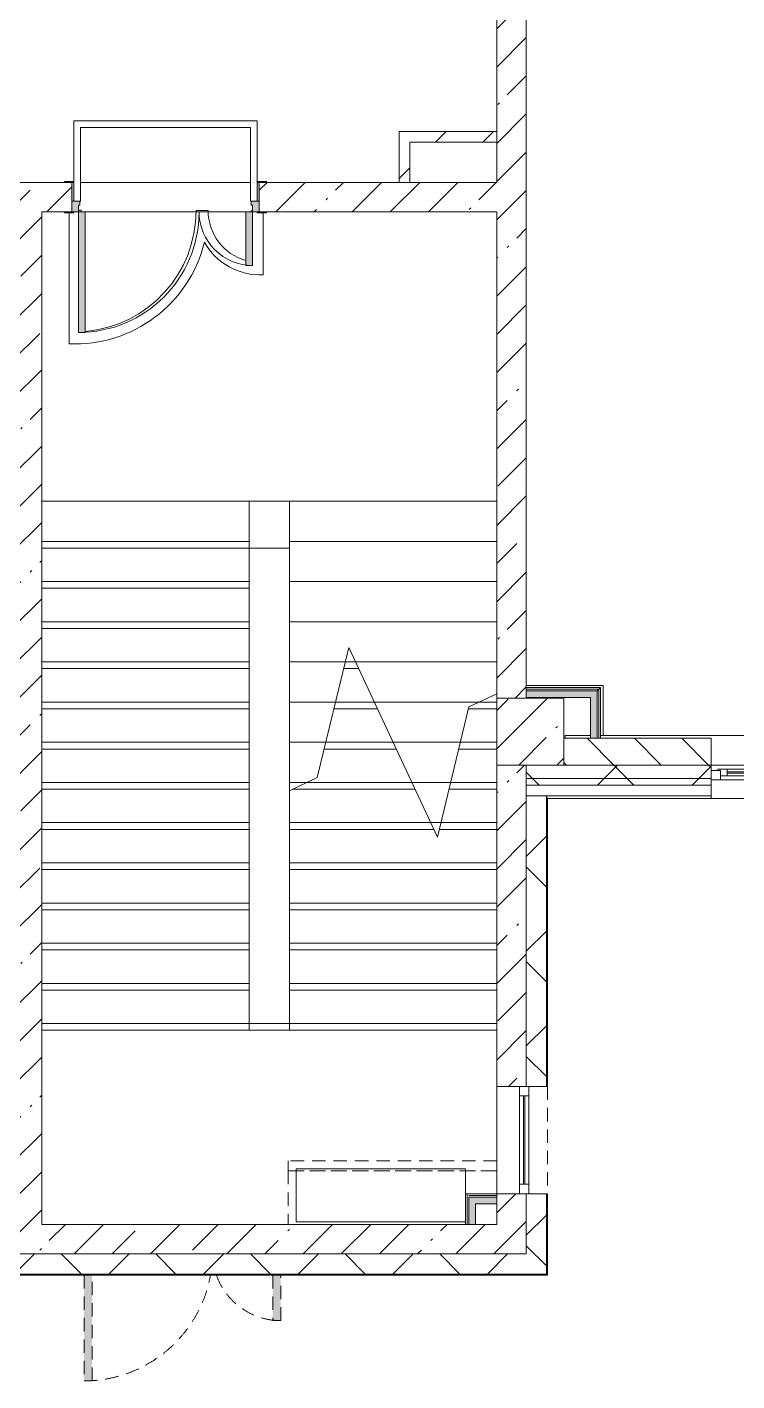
# Model space of a CAD drawing. Header units: millimetres. Extents: x 81663 to 277412, y -8553 to 29000.
# Drawn here: x 220198 to 225502, y -1048 to 9060 of the extents above; entities that cross this region are included whole.
import ezdxf

# ---------------------------------------------------------------- set-up
doc = ezdxf.new("R2010")
doc.units = ezdxf.units.MM
doc.linetypes.add('200_ШТРИХ__ш1_п0_6_', pattern=[160, 100, -60])
for name, color, linetype, lineweight in [('A-DETL-MBND', 7, '200_ШТРИХ__ш1_п0_6_', 9), ('A-GLAZ-2', 7, 'Continuous', 5), ('A-WALL', 7, 'Continuous', 9), ('A-WALL-4', 7, 'Continuous', 5), ('I-WALL-3', 7, 'Continuous', 5), ('S-COLS-1', 7, 'Continuous', 5), ('S-STRS-2', 7, 'Continuous', 5), ('S-STRS-MBND-1', 7, 'Continuous', 5)]:
    doc.layers.add(name, color=color, linetype=linetype, lineweight=lineweight)
for name, color, linetype, lineweight, true_color in [('A-DOOR-2', 7, 'Continuous', 5, 0xe2e2e2), ('A-DOOR-3', 7, 'Continuous', 5, 0xaaaaaa), ('A-DOOR-FRAM-1', 7, 'Continuous', 5, 0xe2e2e2), ('A-DOOR-FRAM-3', 7, 'Continuous', 5, 0xaaaaaa), ('A-FLOR-2', 7, 'Continuous', 5, 0xaaaaaa), ('I-WALL-1', 7, 'Continuous', 5, 0xe7e7e7), ('I-WALL-2', 7, 'Continuous', 9, 0xe7e7e7)]:
    doc.layers.add(name, color=color, linetype=linetype, lineweight=lineweight, true_color=true_color)
pattern_1 = [(45, (148228.23, 0), (-353.5534, 353.5534), []), (135, (148228.23, 0), (-353.5534, -353.5534), [])]
pattern_2 = [(45, (148228.23, 0), (-285.1231, 285.1231), []), (45, (148513.35, 0), (-285.1231, 285.1231), [504.031, -100.806, 16.764, -84.042])]
pattern_3 = [(45, (148228.23, 0), (-176.7767, 176.7767), [])]
pattern_4 = [(45, (148228.2, 0), (-530.33, 530.33), []), (135, (148228.2, 0), (-530.33, -530.33), [])]

# ---------------------------------------------------------------- blocks, each defined once
blk = doc.blocks.new('BSC_Колонна _Прямоугольная - 500х500-V17-2_5_3_птичка')
at = {"layer": 'S-COLS-1'}
h = blk.add_hatch(dxfattribs=at)
h.set_pattern_fill('FP_43', color=256, style=0, pattern_type=2)
h.set_pattern_definition([(45, (-75730, -3800), (-285.1231, 285.1231), []), (45, (-75444.88, -3800), (-285.1231, 285.1231), [504.031, -100.806, 16.764, -84.042])])
h.paths.add_polyline_path([(-250, -250), (250, -250), (250, 250), (-250, 250), (-250, -99)])
for p, q in [((250, 250), (-250, 250)), ((-250, 250), (-250, -250)), ((250, -250), (250, 250)), ((-250, -250), (250, -250))]:
    blk.add_line(p, q, dxfattribs=at)
blk = doc.blocks.new('110_Дверь_СКБ_2Ст - Д-1 Лестничная клетка EIS60-24319353-2_5_3_птичка')
at = {"layer": 'A-DOOR-2'}
for points in [[(612.5, 1010), (612.5, 110), (662.5, 110), (662.5, 1010)], [(-587.5, 510), (-637.5, 510), (-637.5, 110), (-587.5, 110)], [(712.5, 30), (697.5, 30), (697.5, -110), (712.5, -110)]]:
    blk.add_hatch(color=256, dxfattribs=at).paths.add_polyline_path(points)
h = blk.add_hatch(color=256, dxfattribs=at)
h.paths.add_polyline_path([(712.5, 110), (662.5, 110), (662.5, 60), (652.5, 60), (652.5, 30), (712.5, 30), (712.5, 39.7)])
h.paths.add_polyline_path([(-687.5, 110), (-687.5, 30), (-627.5, 30), (-627.5, 60), (-637.5, 60), (-637.5, 110)])
at = {"layer": 'A-DOOR-FRAM-1'}
for points in [[(-742.5, 118), (-742.5, 110), (-672.5, 110), (-672.5, 118)], [(697.5, 118), (697.5, 110), (767.5, 110), (767.5, 118)], [(-672.5, 30), (-687.5, 30), (-687.5, -110), (-672.5, -110)], [(-672.5, -110), (-742.5, -110), (-742.5, -118), (-672.5, -118)], [(697.5, -110), (697.5, -118), (767.5, -118), (767.5, -110)]]:
    blk.add_hatch(color=256, dxfattribs=at).paths.add_polyline_path(points)
at = {"layer": 'A-DOOR-3'}
for p, q in [((662.5, 1010), (612.5, 1010)), ((612.5, 1010), (612.5, 110)), ((662.5, 110), (662.5, 1010)), ((-637.5, 510), (-637.5, 110)), ((-587.5, 510), (-637.5, 510)), ((-587.5, 110), (-587.5, 510)), ((-637.5, 110), (-587.5, 110)), ((612.5, 110), (662.5, 110))]:
    blk.add_line(p, q, dxfattribs=at)
for centre, radius, start, end in [((662.5, 110), 900, 90, 180), ((-637.5, 110), 400, 360, 90)]:
    blk.add_arc(centre, radius, start, end, dxfattribs=at)
at = {"layer": 'A-DOOR-FRAM-3'}
for p, q in [((-672.5, 118), (-742.5, 118)), ((-742.5, 118), (-742.5, 110)), ((-742.5, 110), (-672.5, 110)), ((-637.5, 110), (-687.5, 110)), ((-687.5, 110), (-687.5, 30)), ((-672.5, 110), (-672.5, 118)), ((-637.5, 60), (-637.5, 110)), ((662.5, 110), (662.5, 60)), ((712.5, 110), (662.5, 110)), ((767.5, 118), (697.5, 118)), ((697.5, 118), (697.5, 110)), ((697.5, 110), (767.5, 110)), ((712.5, 30), (712.5, 110)), ((767.5, 110), (767.5, 118)), ((-687.5, 30), (-627.5, 30)), ((-672.5, 30), (-687.5, 30)), ((-687.5, 30), (-687.5, -110)), ((-672.5, -110), (-672.5, 30)), ((-627.5, 60), (-637.5, 60)), ((-627.5, 30), (-627.5, 60)), ((662.5, 60), (652.5, 60)), ((652.5, 60), (652.5, 30)), ((652.5, 30), (712.5, 30)), ((712.5, 30), (697.5, 30)), ((697.5, 30), (697.5, -110)), ((712.5, -110), (712.5, 30)), ((-672.5, -110), (-742.5, -110)), ((-742.5, -110), (-742.5, -118)), ((-742.5, -118), (-672.5, -118)), ((-687.5, -110), (-672.5, -110)), ((-672.5, -118), (-672.5, -110)), ((697.5, -110), (712.5, -110)), ((767.5, -110), (697.5, -110)), ((697.5, -110), (697.5, -118)), ((697.5, -118), (767.5, -118)), ((767.5, -118), (767.5, -110))]:
    blk.add_line(p, q, dxfattribs=at)
blk = doc.blocks.new('120_Окно_СКБ_1Ст - 120_Окно_СКБ_1Ст 900х2500_h_-19906150-2_5_3_птичка')
at = {"layer": 'A-GLAZ-2'}
for p, q in [((-450, -75), (-450, -5)), ((-450, -5), (-380, -5)), ((450, -5), (-450, -5)), ((-380, -75), (-450, -75)), ((-450, -75), (-400, -75)), ((-380, -75), (-400, -75)), ((-400, -75), (-400, -85)), ((-400, -85), (400, -85)), ((400, -85), (-400, -85)), ((-380, -5), (-380, -75)), ((380, -35), (-380, -35)), ((-380, -35), (-380, -75)), ((-330, -85), (-330, -35)), ((-330, -55), (330, -55)), ((330, -65), (-330, -65)), ((330, -85), (330, -35)), ((380, -75), (380, -5)), ((380, -5), (450, -5)), ((380, -75), (380, -35)), ((450, -75), (380, -75)), ((400, -75), (380, -75)), ((400, -75), (450, -75)), ((400, -85), (400, -75)), ((450, -5), (450, -75))]:
    blk.add_line(p, q, dxfattribs=at)
blk = doc.blocks.new('110_Дверь_СКБ_2Ст_Наружная - ДН-1_л__ Двухстворчатая 1350 х3200 _ЛК_ в свету с верхним остеклением 2-V117-2_5_3_птичка')
at = {"layer": 'A-DETL-MBND'}
for points in [[(754, 869), (694, 869), (694, 79), (754, 79), (754, 169)], [(-656, 419), (-716, 419), (-716, 79), (-656, 79), (-656, 169)]]:
    blk.add_hatch(color=256, dxfattribs=at).paths.add_polyline_path(points)
for p, q in [((754, 869), (694, 869)), ((694, 869), (694, 79)), ((754, 79), (754, 869)), ((-716, 419), (-716, 79)), ((-656, 419), (-716, 419)), ((-656, 79), (-656, 419))]:
    blk.add_line(p, q, dxfattribs=at)
for centre, radius, start, end in [((754, -91), 960, 90, 169.737), ((-716, -91), 510, 19.5984, 90)]:
    blk.add_arc(centre, radius, start, end, dxfattribs=at)
blk = doc.blocks.new('120_Окно_СКБ_1Ст - 120_Окно_СКБ_1Ст 800х2500 EI30-23532001-2_5_3_птичка')
at = {"layer": 'A-GLAZ-2'}
for p, q in [((-400, -127), (-400, -57)), ((-400, -57), (-330, -57)), ((400, -57), (-400, -57)), ((-330, -57), (-330, -127)), ((330, -87), (-330, -87)), ((330, -97), (-330, -97)), ((330, -127), (330, -57)), ((330, -57), (400, -57)), ((400, -57), (400, -127)), ((-330, -127), (-400, -127)), ((-400, -127), (400, -127)), ((400, -127), (330, -127))]:
    blk.add_line(p, q, dxfattribs=at)
blk = doc.blocks.new('Зашивка приборов отопления27 - Зашивка приборов отопления-33322407-2_5_3_птичка')
at = {"layer": 'A-DETL-MBND'}
for p, q in [((75480, 595), (73920, 595)), ((73920, 595), (73920, 520)), ((73920, 520), (73920, 120)), ((75480, 520), (73920, 520)), ((73920, 520), (73920, 120)), ((73920, 520), (75480, 520)), ((75480, 520), (75480, 595)), ((75480, 350), (75480, 520))]:
    blk.add_line(p, q, dxfattribs=at)

msp = doc.modelspace()

# ---------------------------------------------------------------- hatches: boundary and pattern name
at = {"layer": 'A-WALL-4'}
h = msp.add_hatch(dxfattribs=at)
h.set_pattern_fill('FP_58', color=256, style=0, pattern_type=2)
h.set_pattern_definition([(135, (148228.23, 0), (-176.7767, -176.7767), [])])
h.paths.add_polyline_path([(228308.2, 3550), (228578.2, 3550), (228578.2, 3750), (228308.2, 3750), (228308.2, 3701.2)])
h.paths.add_polyline_path([(227408.2, 3550), (227408.2, 3750), (226208.2, 3750), (226208.2, 3550), (226851.7, 3550)])
h.paths.add_polyline_path([(225308.2, 3550), (225308.2, 3750), (224208.2, 3750), (224208.2, 3550), (224996.7, 3550)])
h = msp.add_hatch(dxfattribs=at)
h.set_pattern_fill('FP_48', color=256, style=0, pattern_type=2)
h.set_pattern_definition(pattern_1)
h.paths.add_polyline_path([(229634.3, 3450), (229648.2, 3450), (229648.2, 3550), (228308.2, 3550), (228308.2, 3450), (228706.8, 3450)])
h.paths.add_polyline_path([(232348.2, 3450), (232928.2, 3450), (232928.2, 3550), (232348.2, 3550)])
h.paths.add_polyline_path([(224208.2, 3450), (225308.2, 3450), (225308.2, 3550), (223928.2, 3550), (223928.2, 3450), (224069.2, 3450)])
h.paths.add_polyline_path([(226208.2, 3450), (227408.2, 3450), (227408.2, 3550), (226208.2, 3550)])
h = msp.add_hatch(dxfattribs=at)
h.set_pattern_fill('FP_48', color=256, style=0, pattern_type=2)
h.set_pattern_definition(pattern_1)
h.paths.add_polyline_path([(233028.2, 3400), (233028.2, 3450), (232348.2, 3450), (232348.2, 3400), (232928.2, 3400)])
h.paths.add_polyline_path([(224996.7, 3400), (225308.2, 3400), (225308.2, 3450), (223928.2, 3450), (223928.2, 3400), (224069.2, 3400)])
h.paths.add_polyline_path([(226208.2, 3400), (227408.2, 3400), (227408.2, 3450), (226208.2, 3450)])
h.paths.add_polyline_path([(229634.3, 3400), (229648.2, 3400), (229648.2, 3450), (228308.2, 3450), (228308.2, 3400), (228706.8, 3400)])
h = msp.add_hatch(dxfattribs=at)
h.set_pattern_fill('FP_48', color=256, style=0, pattern_type=2)
h.set_pattern_definition(pattern_1)
h.paths.add_polyline_path([(223928.2, -250), (224078.2, -250), (224078.2, 350), (223928.2, 350), (223928.2, -100)])
h.paths.add_polyline_path([(224078.2, 1150), (224078.2, 3320), (223928.2, 3320), (223928.2, 1150)])
h = msp.add_hatch(dxfattribs=at)
h.set_pattern_fill('FP_48', color=256, style=0, pattern_type=2)
h.set_pattern_definition(pattern_1)
h.paths.add_polyline_path([(223928.2, -250), (223928.2, -100), (219788.2, -100), (219788.2, -250), (223141.7, -250)])
h.paths.add_polyline_path([(217576.5, -250), (218888.2, -250), (218888.2, -100), (215288.2, -100), (215288.2, -250), (215721.5, -250)])
h.paths.add_polyline_path([(210156.4, -250), (210288.2, -250), (210288.2, -100), (209138.2, -100), (209138.2, -250), (209228.9, -250)])
h.paths.add_polyline_path([(205138.2, -250), (205388.2, -250), (205388.2, -100), (204638.2, -100), (204638.2, -250), (205055, -250)])
h.paths.add_polyline_path([(207038.2, -250), (207038.2, -100), (206288.2, -100), (206288.2, -250), (206446.3, -250)])
h.paths.add_polyline_path([(213388.2, -250), (214388.2, -250), (214388.2, -100), (213388.2, -100)])
h.paths.add_polyline_path([(201538.2, -250), (201538.2, -100), (200138.2, -100), (200138.2, -250), (200881.2, -250)])
h.paths.add_polyline_path([(197038.2, -250), (197038.2, -100), (195638.2, -100), (195638.2, -250), (196243.6, -250)])
h.paths.add_polyline_path([(193461, -250), (193538.2, -250), (193538.2, -100), (193164.6, -100), (193164.6, -250)])
h.paths.add_polyline_path([(191638.2, -250), (192264.6, -250), (192264.6, -100), (190888.2, -100), (190888.2, -250), (191606, -250)])
h.paths.add_polyline_path([(184118.2, -250), (184118.2, -100), (182998.2, -100), (182998.2, -250), (183722.1, -250)])
h.paths.add_polyline_path([(187268.2, -250), (187788.2, -250), (187788.2, -100), (186218.2, -100), (186218.2, -250), (186968.4, -250)])
h.paths.add_polyline_path([(181403.3, -250), (182098.2, -250), (182098.2, -100), (181238.2, -100), (181238.2, -250)])
h.paths.add_polyline_path([(179084.5, -250), (179138.2, -250), (179138.2, -100), (177438, -100), (177438, -250), (178620.7, -250)])
h.paths.add_polyline_path([(170273, -250), (170938.2, -250), (170938.2, -100), (169838.2, -100), (169838.2, -250)])
h.paths.add_polyline_path([(164707.9, -250), (165488.2, -250), (165488.2, -100), (164338.2, -100), (164338.2, -250)])
h.paths.add_polyline_path([(166388.2, -250), (167038.2, -250), (167038.2, -100), (166388.2, -100)])
h.paths.add_polyline_path([(173038.2, -250), (174638, -250), (174638, -100), (173038.2, -100)])
h.paths.add_polyline_path([(156788.2, -250), (156788.2, -100), (152858.2, -100), (152858.2, -250), (156360.2, -250)])
h.paths.add_polyline_path([(150795.1, -250), (151958.2, -250), (151958.2, -100), (147968.2, -100), (147968.2, -250), (148940.1, -250)])
h.paths.add_polyline_path([(159888.2, -250), (161238.2, -250), (161238.2, -100), (159888.2, -100)])
at = {"layer": 'I-WALL-1'}
for points in [[(224407.6, 4055), (224457.6, 4055), (224457.6, 4105), (223928.2, 4105), (223928.2, 4055), (224069.2, 4055)], [(224457.6, 3750), (224457.6, 4055), (224407.6, 4055), (224407.6, 3750)], [(223708.2, 275), (223708.2, 325), (223548.2, 325), (223548.2, 275)]]:
    msp.add_hatch(color=256, dxfattribs=at).paths.add_polyline_path(points)
at = {"layer": 'I-WALL-2'}
msp.add_hatch(color=256, dxfattribs=at).paths.add_polyline_path([(223498.2, 120), (223548.2, 120), (223548.2, 325), (223498.2, 325), (223498.2, 230.5)])
at = {"layer": 'I-WALL-3'}
h = msp.add_hatch(dxfattribs=at)
h.set_pattern_fill('FP_56', color=256, style=0, pattern_type=2)
h.set_pattern_definition(pattern_2)
h.paths.add_polyline_path([(223708.2, 7900), (223928.2, 7900), (223928.2, 9352.3), (223708.2, 9352.3), (223708.2, 8200)])
h.paths.add_polyline_path([(223708.2, 10792.3), (223928.2, 10792.3), (223928.2, 10900), (223708.2, 10900)])
h = msp.add_hatch(dxfattribs=at)
h.set_pattern_fill('FP_60', color=256, style=0, pattern_type=2)
h.set_pattern_definition(pattern_3)
h.paths.add_polyline_path([(223058.2, 7900), (223058.2, 8280), (222978.2, 8280), (222978.2, 7900)])
h = msp.add_hatch(dxfattribs=at)
h.set_pattern_fill('FP_60', color=256, style=0, pattern_type=2)
h.set_pattern_definition(pattern_3)
h.paths.add_polyline_path([(223708.2, 8200), (223708.2, 8280), (223058.2, 8280), (223058.2, 8200), (223141.7, 8200)])
h = msp.add_hatch(dxfattribs=at)
h.set_pattern_fill('FP_56', color=256, style=0, pattern_type=2)
h.set_pattern_definition(pattern_2)
h.paths.add_polyline_path([(220308.2, 120), (220308.2, 7900), (220088.2, 7900), (220088.2, 120)])
h = msp.add_hatch(dxfattribs=at)
h.set_pattern_fill('FP_56', color=256, style=0, pattern_type=2)
h.set_pattern_definition(pattern_2)
h.paths.add_polyline_path([(221988.2, 7680), (223708.2, 7680), (223708.2, 7900), (221933.2, 7900), (221933.2, 7680)])
h.paths.add_polyline_path([(220359.1, 7680), (220533.2, 7680), (220533.2, 7900), (220308.2, 7900), (220308.2, 7680)])
h = msp.add_hatch(dxfattribs=at)
h.set_pattern_fill('FP_56', color=256, style=0, pattern_type=2)
h.set_pattern_definition(pattern_2)
h.paths.add_polyline_path([(223708.2, -100), (223928.2, -100), (223928.2, 350), (223708.2, 350), (223708.2, 120)])
h.paths.add_polyline_path([(223928.2, 1150), (223928.2, 3550), (223708.2, 3550), (223708.2, 1150)])
h.paths.add_polyline_path([(223928.2, 4050), (223928.2, 7900), (223708.2, 7900), (223708.2, 4050), (223890.6, 4050)])
h = msp.add_hatch(dxfattribs=at)
h.set_pattern_fill('FP_160', color=256, style=0, pattern_type=2)
h.set_pattern_definition(pattern_4)
h.paths.add_polyline_path([(224470.1, 4117.5), (224482.6, 4117.5), (224482.6, 4130), (223928.2, 4130), (223928.2, 4117.5), (224069.2, 4117.5)])
h = msp.add_hatch(dxfattribs=at)
h.set_pattern_fill('FP_160', color=256, style=0, pattern_type=2)
h.set_pattern_definition(pattern_4)
h.paths.add_polyline_path([(224457.6, 4105), (224470.1, 4105), (224470.1, 4117.5), (223928.2, 4117.5), (223928.2, 4105), (224069.2, 4105)])
h = msp.add_hatch(dxfattribs=at)
h.set_pattern_fill('FP_160', color=256, style=0, pattern_type=2)
h.set_pattern_definition(pattern_4)
h.paths.add_polyline_path([(224457.6, 3750), (224470.1, 3750), (224470.1, 4105), (224457.6, 4105), (224457.6, 4055)])
h = msp.add_hatch(dxfattribs=at)
h.set_pattern_fill('FP_160', color=256, style=0, pattern_type=2)
h.set_pattern_definition(pattern_4)
h.paths.add_polyline_path([(224470.1, 3750), (224482.6, 3750), (224482.6, 4117.5), (224470.1, 4117.5), (224470.1, 4055)])
h = msp.add_hatch(dxfattribs=at)
h.set_pattern_fill('FP_56', color=256, style=0, pattern_type=2)
h.set_pattern_definition(pattern_2)
h.paths.add_polyline_path([(223708.2, -100), (223708.2, 120), (220088.2, 120), (220088.2, -100), (223141.7, -100)])

# ---------------------------------------------------------------- linework, layer by layer
at = {"layer": 'A-DETL-MBND'}
for p, q in [((223708.2, 595), (223708.2, 1150)), ((224086.2, 1150), (224086.2, 350))]:
    msp.add_line(p, q, dxfattribs=at)
at = {"layer": 'A-FLOR-2'}
for p, q in [((220546.5, 8360.1), (220546.5, 7908)), ((221916.5, 8360.1), (220546.5, 8360.1)), ((220596.5, 7760.1), (220596.5, 8310.1)), ((220596.5, 8310.1), (221866.5, 8310.1)), ((221866.5, 8310.1), (221866.5, 7760.1)), ((221916.5, 7760.1), (221916.5, 8360.1)), ((220548.2, 7760.1), (220596.5, 7760.1)), ((220601.8, 7692.1), (220583.2, 7692.1)), ((220601.8, 7680), (220601.8, 7692.1)), ((221550.8, 7690.6), (221461.2, 7690.6)), ((221866.5, 7760.1), (221916.5, 7760.1)), ((221883.2, 7689.1), (221873.4, 7689.1)), ((221873.4, 7689.1), (221873.4, 7680)), ((220512, 7672), (220512, 6695.1)), ((221962.7, 7210.5), (221962.7, 7672)), ((221858.2, 5170), (222158.2, 5170)), ((223928.2, 4145), (224502.6, 4145)), ((224502.6, 4145), (224502.6, 3770)), ((222208.2, 536), (222208.2, 140)), ((223473.2, 536), (222208.2, 536)), ((223473.2, 350), (223473.2, 536)), ((222208.2, 140), (223473.2, 140))]:
    msp.add_line(p, q, dxfattribs=at)
for centre, radius, start, end in [((220556.2, 7689.1), 905, 274.89327, 0.09571), ((221940.6, 7690.6), 389.8, 180, 253.95631), ((220556.2, 7689.1), 995, 267.45356, 346.31888), ((221940.4, 7689.1), 479.2, 209.41362, 272.67589)]:
    msp.add_arc(centre, radius, start, end, dxfattribs=at)
at = {"layer": 'A-WALL'}
for p, q in [((223708.2, 8200), (223708.2, 8280)), ((222978.2, 7900), (223058.2, 7900)), ((224470.1, 4117.5), (223928.2, 4117.5)), ((224457.6, 4105), (223928.2, 4105)), ((224457.6, 3750), (224457.6, 4105)), ((224470.1, 3750), (224470.1, 4117.5)), ((225308.2, 3550), (224208.2, 3550)), ((223928.2, 3450), (225308.2, 3450)), ((223928.2, 3400), (225308.2, 3400)), ((223928.2, 3320), (225308.2, 3320)), ((223928.2, 1150), (223928.2, 3320)), ((224078.2, 1150), (224078.2, 3320)), ((224081.2, 1150), (224081.2, 3320)), ((224086.2, 3300), (224081.2, 3300)), ((223485.7, 120), (223485.7, 350)), ((223708.2, 337.5), (223498.2, 337.5)), ((223498.2, 120), (223498.2, 325)), ((223708.2, 325), (223498.2, 325)), ((223708.2, 275), (223708.2, 350)), ((223928.2, 350), (223928.2, -100)), ((224078.2, -250), (224078.2, 350)), ((224081.2, -253), (224081.2, 350)), ((223473.2, 120), (223548.2, 120)), ((223708.2, -100), (219788.2, -100)), ((219788.2, -250), (224078.2, -250)), ((219788.2, -253), (224081.2, -253))]:
    msp.add_line(p, q, dxfattribs=at)
at = {"layer": 'A-WALL-4'}
for p, q in [((225308.2, 3750), (224208.2, 3750)), ((225308.2, 3300), (225308.2, 3750)), ((225308.2, 3550), (226208.2, 3550)), ((224086.2, 3300), (233178.2, 3300)), ((224086.2, 1150), (224086.2, 3300)), ((223928.2, 1150), (224086.2, 1150)), ((224086.2, 350), (223928.2, 350)), ((224086.2, -258), (224086.2, 350)), ((223928.2, -100), (223708.2, -100)), ((214388.2, -258), (224086.2, -258))]:
    msp.add_line(p, q, dxfattribs=at)
at = {"layer": 'I-WALL-3'}
for p, q in [((223928.2, 4050), (223928.2, 10900)), ((223708.2, 9352.3), (223708.2, 8280)), ((222978.2, 8280), (222978.2, 7900)), ((223708.2, 8280), (222978.2, 8280)), ((223058.2, 7900), (223058.2, 8200)), ((223058.2, 8200), (223708.2, 8200)), ((223708.2, 8200), (223708.2, 7900)), ((220478.2, 7900), (220088.2, 7900)), ((220596.5, 7900), (221866.5, 7900)), ((222978.2, 7900), (221988.2, 7900)), ((223708.2, 7900), (223058.2, 7900)), ((220308.2, 120), (220308.2, 7680)), ((220308.2, 7680), (220478.2, 7680)), ((221460.6, 7680), (220633.2, 7680)), ((221833.2, 7680), (221551.7, 7680)), ((221988.2, 7680), (223708.2, 7680)), ((223708.2, 7680), (223708.2, 4050)), ((224482.6, 4130), (223928.2, 4130)), ((223928.2, 4055), (224407.6, 4055)), ((224407.6, 4055), (224407.6, 3750)), ((224482.6, 3750), (224482.6, 4130)), ((224218.2, 3770), (224407.6, 3770)), ((224218.2, 3770), (224218.2, 3750)), ((224407.6, 3750), (224482.6, 3750)), ((224481.8, 3770), (228578.2, 3770)), ((223708.2, 3550), (223708.2, 1150)), ((223928.2, 3320), (223928.2, 3550)), ((223708.2, 1150), (223928.2, 1150)), ((223473.2, 350), (223473.2, 120)), ((223548.2, 350), (223473.2, 350)), ((223928.2, 350), (223548.2, 350)), ((223548.2, 120), (223548.2, 275)), ((223548.2, 275), (223708.2, 275)), ((223708.2, 275), (223708.2, 120)), ((223473.2, 120), (220308.2, 120)), ((223708.2, 120), (223548.2, 120))]:
    msp.add_line(p, q, dxfattribs=at)
at = {"layer": 'S-STRS-2'}
for p, q in [((221460.6, 7680), (220633.2, 7680)), ((221833.2, 7680), (221551.7, 7680)), ((221858.2, 5520), (222158.2, 5520)), ((221858.2, 5169.7), (221858.2, 5520)), ((223708.2, 5520), (222158.2, 5520)), ((222158.2, 5520), (222158.2, 5220)), ((223708.2, 5520), (222158.2, 5520)), ((220308.2, 5169.7), (221858.2, 5169.7)), ((220308.2, 5169.7), (221858.2, 5169.7)), ((221858.2, 4869.7), (221858.2, 5169.7)), ((222158.2, 5220), (222158.2, 4920)), ((223708.2, 5220), (222158.2, 5220)), ((223708.2, 5220), (222158.2, 5220)), ((220308.2, 4869.7), (221858.2, 4869.7)), ((220308.2, 4869.7), (221858.2, 4869.7)), ((221858.2, 4569.7), (221858.2, 4869.7)), ((222158.2, 4920), (222158.2, 4620)), ((223708.2, 4920), (222158.2, 4920)), ((223708.2, 4920), (222158.2, 4920)), ((220308.2, 4569.7), (221858.2, 4569.7)), ((220308.2, 4569.7), (221858.2, 4569.7)), ((221858.2, 4269.7), (221858.2, 4569.7)), ((222158.2, 4620), (222158.2, 4320)), ((223708.2, 4620), (222158.2, 4620)), ((223708.2, 4620), (222158.2, 4620)), ((220308.2, 4269.7), (221858.2, 4269.7)), ((220308.2, 4269.7), (221858.2, 4269.7)), ((221858.2, 3969.7), (221858.2, 4269.7)), ((222158.2, 4320), (222158.2, 4020)), ((222576.8, 4320), (222158.2, 4320)), ((222576.8, 4320), (222158.2, 4320)), ((222676.9, 4269.7), (222564.6, 4269.7)), ((222676.9, 4269.7), (222564.6, 4269.7)), ((223708.2, 4320), (222653.4, 4320)), ((223708.2, 4320), (222653.4, 4320)), ((220308.2, 3969.7), (221858.2, 3969.7)), ((220308.2, 3969.7), (221858.2, 3969.7)), ((221858.2, 3669.7), (221858.2, 3969.7)), ((222158.2, 4020), (222158.2, 3720)), ((222503.9, 4020), (222158.2, 4020)), ((222503.9, 4020), (222158.2, 4020)), ((222816.8, 3969.7), (222491.7, 3969.7)), ((222816.8, 3969.7), (222491.7, 3969.7)), ((223576.6, 4020), (222793.3, 4020)), ((223576.6, 4020), (222793.3, 4020)), ((223708.2, 3969.7), (223496.2, 3969.7)), ((223708.2, 3969.7), (223496.2, 3969.7)), ((220308.2, 3669.7), (221858.2, 3669.7)), ((220308.2, 3669.7), (221858.2, 3669.7)), ((221858.2, 3369.7), (221858.2, 3669.7)), ((222158.2, 3720), (222158.2, 3420)), ((222431, 3720), (222158.2, 3720)), ((222431, 3720), (222158.2, 3720)), ((222956.7, 3669.7), (222418.8, 3669.7)), ((222956.7, 3669.7), (222418.8, 3669.7)), ((223435.5, 3720), (222933.2, 3720)), ((223435.5, 3720), (222933.2, 3720)), ((223708.2, 3669.7), (223423.3, 3669.7)), ((223708.2, 3669.7), (223423.3, 3669.7)), ((220308.2, 3369.7), (221858.2, 3369.7)), ((220308.2, 3369.7), (221858.2, 3369.7)), ((221858.2, 3069.7), (221858.2, 3369.7)), ((222158.2, 3420), (222158.2, 3358.6)), ((222289.9, 3420), (222158.2, 3420)), ((222289.9, 3420), (222158.2, 3420)), ((222158.2, 3358.6), (222158.2, 3069.7)), ((223096.6, 3369.7), (222182, 3369.7)), ((223096.6, 3369.7), (222182, 3369.7)), ((223362.6, 3420), (223073.1, 3420)), ((223362.6, 3420), (223073.1, 3420)), ((223708.2, 3369.7), (223350.3, 3369.7)), ((223708.2, 3369.7), (223350.3, 3369.7)), ((220308.2, 3069.7), (221858.2, 3069.7)), ((220308.2, 3069.7), (221858.2, 3069.7)), ((221858.2, 2769.7), (221858.2, 3069.7)), ((222158.2, 3069.7), (222158.2, 2769.7)), ((223236.5, 3069.7), (222158.2, 3069.7)), ((223236.5, 3069.7), (222158.2, 3069.7)), ((223289.7, 3120), (223213, 3120)), ((223289.7, 3120), (223213, 3120)), ((223708.2, 3069.7), (223277.4, 3069.7)), ((223708.2, 3069.7), (223277.4, 3069.7)), ((220308.2, 2769.7), (221858.2, 2769.7)), ((220308.2, 2769.7), (221858.2, 2769.7)), ((221858.2, 2469.7), (221858.2, 2769.7)), ((222158.2, 2769.7), (222158.2, 2469.7)), ((223708.2, 2769.7), (222158.2, 2769.7)), ((223708.2, 2769.7), (222158.2, 2769.7)), ((220308.2, 2469.7), (221858.2, 2469.7)), ((220308.2, 2469.7), (221858.2, 2469.7)), ((221858.2, 2169.7), (221858.2, 2469.7)), ((222158.2, 2469.7), (222158.2, 2169.7)), ((223708.2, 2469.7), (222158.2, 2469.7)), ((223708.2, 2469.7), (222158.2, 2469.7)), ((220308.2, 2169.7), (221858.2, 2169.7)), ((220308.2, 2169.7), (221858.2, 2169.7)), ((221858.2, 1869.7), (221858.2, 2169.7)), ((222158.2, 2169.7), (222158.2, 1869.7)), ((223708.2, 2169.7), (222158.2, 2169.7)), ((223708.2, 2169.7), (222158.2, 2169.7)), ((220308.2, 1869.7), (221858.2, 1869.7)), ((220308.2, 1869.7), (221858.2, 1869.7)), ((221858.2, 1569.7), (221858.2, 1869.7)), ((222158.2, 1869.7), (222158.2, 1569.7)), ((223708.2, 1869.7), (222158.2, 1869.7)), ((223708.2, 1869.7), (222158.2, 1869.7)), ((220308.2, 1569.7), (221858.2, 1569.7)), ((220308.2, 1569.7), (221858.2, 1569.7)), ((222158.2, 1569.7), (221858.2, 1569.7)), ((223708.2, 1569.7), (222158.2, 1569.7)), ((223708.2, 1569.7), (222158.2, 1569.7))]:
    msp.add_line(p, q, dxfattribs=at)
at = {"layer": 'S-STRS-MBND-1'}
for p, q in [((223708.2, 7680), (220308.2, 7680)), ((220308.2, 7680), (220308.2, 5520)), ((223708.2, 5520), (223708.2, 7680)), ((220308.2, 5520), (221858.2, 5520)), ((220308.2, 1620), (220308.2, 5520)), ((220308.2, 5520), (221858.2, 5520)), ((221858.2, 5520), (223708.2, 5520)), ((221858.2, 1620), (221858.2, 5520)), ((220308.2, 5220), (221858.2, 5220)), ((220308.2, 5220), (221858.2, 5220)), ((220308.2, 4920), (221858.2, 4920)), ((220308.2, 4920), (221858.2, 4920)), ((220308.2, 4620), (221858.2, 4620)), ((220308.2, 4620), (221858.2, 4620)), ((222366.8, 3455.9), (222603.1, 4428.1)), ((222603.1, 4428.1), (223263.4, 3011.9)), ((220308.2, 4320), (221858.2, 4320)), ((220308.2, 4320), (221858.2, 4320)), ((222653.4, 4320), (222576.8, 4320)), ((222653.4, 4320), (222576.8, 4320)), ((223499.7, 3984.1), (223708.2, 4081.4)), ((220308.2, 4020), (221858.2, 4020)), ((220308.2, 4020), (221858.2, 4020)), ((222793.3, 4020), (222503.9, 4020)), ((222793.3, 4020), (222503.9, 4020)), ((223263.4, 3011.9), (223499.7, 3984.1)), ((223708.2, 4020), (223576.6, 4020)), ((223708.2, 4020), (223576.6, 4020)), ((220308.2, 3720), (221858.2, 3720)), ((220308.2, 3720), (221858.2, 3720)), ((222933.2, 3720), (222431, 3720)), ((222933.2, 3720), (222431, 3720)), ((223708.2, 3720), (223435.5, 3720)), ((223708.2, 3720), (223435.5, 3720)), ((222158.2, 3358.6), (222366.8, 3455.9)), ((220308.2, 3420), (221858.2, 3420)), ((220308.2, 3420), (221858.2, 3420)), ((222158.2, 3358.6), (222158.2, 1620)), ((223073.1, 3420), (222289.9, 3420)), ((223073.1, 3420), (222289.9, 3420)), ((223708.2, 3420), (223362.6, 3420)), ((223708.2, 3420), (223362.6, 3420)), ((223708.2, 3420), (223708.2, 1620)), ((220308.2, 3120), (221858.2, 3120)), ((220308.2, 3120), (221858.2, 3120)), ((223213, 3120), (222158.2, 3120)), ((223213, 3120), (222158.2, 3120)), ((223708.2, 3120), (223289.7, 3120)), ((223708.2, 3120), (223289.7, 3120)), ((220308.2, 2820), (221858.2, 2820)), ((220308.2, 2820), (221858.2, 2820)), ((223708.2, 2820), (222158.2, 2820)), ((223708.2, 2820), (222158.2, 2820)), ((220308.2, 2520), (221858.2, 2520)), ((220308.2, 2520), (221858.2, 2520)), ((223708.2, 2520), (222158.2, 2520)), ((223708.2, 2520), (222158.2, 2520)), ((220308.2, 2220), (221858.2, 2220)), ((220308.2, 2220), (221858.2, 2220)), ((223708.2, 2220), (222158.2, 2220)), ((223708.2, 2220), (222158.2, 2220)), ((220308.2, 1920), (221858.2, 1920)), ((220308.2, 1920), (221858.2, 1920)), ((223708.2, 1920), (222158.2, 1920)), ((223708.2, 1920), (222158.2, 1920)), ((220308.2, 1620), (220308.2, 120)), ((220308.2, 1620), (221858.2, 1620)), ((220308.2, 1620), (221858.2, 1620)), ((222158.2, 1620), (221858.2, 1620)), ((223708.2, 1620), (222158.2, 1620)), ((223708.2, 1620), (222158.2, 1620)), ((223708.2, 120), (223708.2, 1620)), ((220308.2, 120), (223708.2, 120))]:
    msp.add_line(p, q, dxfattribs=at)

# ---------------------------------------------------------------- block references
at = {"layer": 'A-DETL-MBND'}
msp.add_blockref('Зашивка приборов отопления27 - Зашивка приборов отопления-33322407-2_5_3_птичка', (148228.2, 0), dxfattribs=at)
at = {"layer": 'A-DETL-MBND', "rotation": 180}
msp.add_blockref('110_Дверь_СКБ_2Ст_Наружная - ДН-1_л__ Двухстворчатая 1350 х3200 _ЛК_ в свету с верхним остеклением 2-V117-2_5_3_птичка', (221377.7, -179), dxfattribs=at)
at = {"layer": 'A-DOOR-3', "rotation": 180}
msp.add_blockref('110_Дверь_СКБ_2Ст - Д-1 Лестничная клетка EIS60-24319353-2_5_3_птичка', (221245.7, 7790), dxfattribs=at)
at = {"layer": 'A-GLAZ-2'}
for name, p, rotation in [('120_Окно_СКБ_1Ст - 120_Окно_СКБ_1Ст 900х2500_h_-19906150-2_5_3_птичка', (225758.2, 3435), 180), ('120_Окно_СКБ_1Ст - 120_Окно_СКБ_1Ст 800х2500 EI30-23532001-2_5_3_птичка', (224003.2, 750), 270)]:
    msp.add_blockref(name, p, dxfattribs=dict(at, rotation=rotation))
at = {"layer": 'S-COLS-1'}
msp.add_blockref('BSC_Колонна _Прямоугольная - 500х500-V17-2_5_3_птичка', (223958.2, 3800), dxfattribs=at)

doc.saveas('drawing.dxf')
